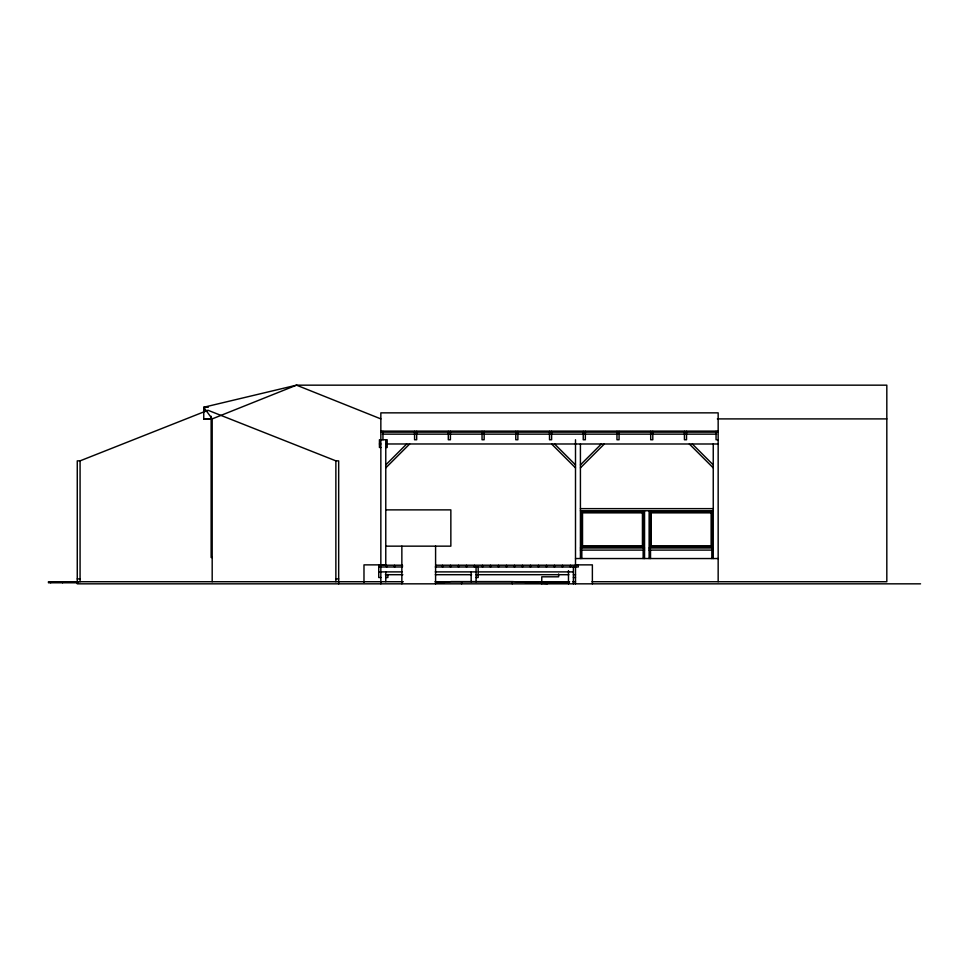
<?xml version="1.0" encoding="UTF-8"?>
<svg xmlns="http://www.w3.org/2000/svg" width="969" height="969" viewBox="0 0 969 969"><rect width="100%" height="100%" fill="white"/><g stroke="black" fill="none" stroke-linecap="round" stroke-linejoin="round"><path stroke-width="1.45" d="M385.771 464.902L406.677 443.996M385.771 467.882L409.657 443.996M580.419 464.902L601.337 443.996M580.419 467.882L604.317 443.996M212.187 581.727L212.187 418.899L296.514 385.165L886.817 385.165L886.817 581.727L592.023 581.727M920.55 583.835L77.266 583.835L77.266 460.856L80.076 460.856L207.972 410.262L335.868 460.856L338.678 460.856L338.678 583.835M435.699 583.374L451.384 581.594L512.262 581.594L547.533 583.701M208.299 407.259L203.756 407.259L203.756 419.02L211.303 419.02M203.756 411.231L206.772 411.231M203.756 411.316L206.785 411.316M203.756 418.935L211.303 418.935M717.351 418.899L886.817 418.899M380.841 431.108L718.162 431.108M380.841 432.138L718.162 432.138M382.355 434.148L716.648 434.148M718.162 439.756L716.055 439.756L716.055 431.338M379.436 443.972L380.841 443.972M385.771 443.972L718.162 443.996M380.841 447.484L379.436 447.484L379.436 439.756L387.176 439.756L387.176 447.484L385.771 447.484M580.419 508.64L713.245 508.64M386.607 509.876L450.851 509.876L450.851 546.153L386.607 546.153M580.419 510.748L713.245 510.748M581.824 512.153L643.15 512.153M650.526 512.153L711.84 512.153M581.824 546.589L643.15 546.589M650.526 546.589L711.84 546.589M580.419 547.994L644.555 547.994M649.121 547.994L713.245 547.994M580.419 550.101L644.555 550.101M649.121 550.101L713.245 550.101M212.187 557.49L211.133 557.49L211.133 416.234M575.501 558.544L718.162 558.544M385.771 564.866L363.981 564.866L363.981 582.381M575.501 564.866L592.374 564.866L592.374 583.835M435.977 565.218L442.421 565.218L442.421 566.974M378.734 566.974L402.45 566.974L402.45 565.218L394.722 565.218L394.722 566.974M435.263 566.974L578.311 566.974L578.311 565.218L570.584 565.218L570.584 566.974M378.734 571.892L402.002 571.892M435.263 571.892L476.07 571.892M478.177 571.892L573.394 571.892M385.383 574.702L402.825 574.702M435.263 574.702L471.588 574.702M476.07 574.702L568.864 574.702M573.394 574.702L575.501 574.702M380.841 577.512L378.734 577.512L378.734 565.218L386.474 565.218L386.474 566.974M385.771 577.512L387.879 577.512L387.879 574.496M476.07 577.512L478.177 577.512L478.177 566.974M573.394 577.512L575.501 577.512M77.266 578.917L80.076 578.917M335.868 578.917L338.678 578.917M403.298 581.727L48.45 581.727L48.45 582.781L78.489 582.781M434.984 581.727L569.639 581.727M572.57 581.727L575.501 581.727M540.666 582.781L569.421 582.781M380.841 418.899L296.514 385.165L203.756 407.259L212.187 418.899M692.326 443.996L713.245 464.902M689.347 443.996L713.245 467.882M554.595 443.996L575.501 464.902M551.615 443.996L575.501 467.882M718.162 581.727L718.162 412.855L380.841 412.855L380.841 565.133M713.245 443.996L713.245 558.544M711.84 510.748L711.84 547.994M711.84 550.101L711.84 558.544M686.536 431.338L686.536 439.756L684.429 439.756L684.429 431.338M652.803 431.338L652.803 439.756L650.696 439.756L650.696 431.338M650.526 510.748L650.526 547.994M650.526 550.101L650.526 558.544M649.121 510.748L649.121 558.544M644.555 510.748L644.555 558.544M643.15 510.748L643.15 547.994M643.15 550.101L643.15 558.544M619.07 431.338L619.07 439.756L616.962 439.756L616.962 431.338M585.349 431.338L585.349 439.756L583.229 439.756L583.229 431.338M581.824 510.748L581.824 547.994M581.824 550.101L581.824 558.544M580.419 443.996L580.419 558.544M575.501 439.756L575.501 565.787M575.501 566.32L575.501 583.835M573.394 566.974L573.394 583.835M570.317 566.974L570.317 565.218L562.589 565.218L562.589 566.974M568.476 570.608L568.476 583.835M562.323 566.974L562.323 565.218L554.595 565.218L554.595 566.974M558.641 573.999L558.641 576.809L541.768 576.809L541.768 583.835M554.341 566.974L554.341 565.218L546.601 565.218L546.601 566.974M551.615 431.338L551.615 439.756L549.508 439.756L549.508 431.338M546.346 566.974L546.346 565.218L538.607 565.218L538.607 566.974M538.352 566.974L538.352 565.218L530.612 565.218L530.612 566.974M530.358 566.974L530.358 565.218L522.618 565.218L522.618 566.974M522.364 566.974L522.364 565.218L514.636 565.218L514.636 566.974M517.882 431.338L517.882 439.756L515.774 439.756L515.774 431.338M514.369 566.974L514.369 565.218L506.642 565.218L506.642 566.974M512.262 581.727L512.262 583.835M506.375 566.974L506.375 565.218L498.647 565.218L498.647 566.974M498.381 566.974L498.381 565.218L490.653 565.218L490.653 566.974M490.387 566.974L490.387 565.218L482.659 565.218L482.659 566.974M484.149 431.338L484.149 439.756L482.041 439.756L482.041 431.338M482.392 566.974L482.392 565.218L474.665 565.218L474.665 566.974M476.07 566.974L476.07 581.727M474.398 566.974L474.398 565.218L466.67 565.218L466.67 566.974M471.152 571.892L471.152 581.727M466.404 566.974L466.404 565.218L458.676 565.218L458.676 566.974M461.656 581.727L461.656 583.835M458.41 566.974L458.41 565.218L450.682 565.218L450.682 566.974M450.415 431.338L450.415 439.756L448.308 439.756L448.308 431.338M450.415 566.974L450.415 565.218L442.688 565.218L442.688 566.974M435.59 546.153L435.59 583.835M416.682 431.338L416.682 439.756L414.575 439.756L414.575 431.338M401.856 546.153L401.856 583.835M394.456 566.974L394.456 565.218L386.728 565.218L386.728 566.974M385.771 439.756L385.771 565.084M385.771 571.892L385.771 581.727M382.949 431.338L382.949 439.756M380.841 566.974L380.841 583.835M335.868 460.856L335.868 581.727M80.076 460.856L80.076 581.727M62.561 581.727L62.561 582.781M50.667 581.727L50.667 582.781M642.435 512.855L582.526 512.855L582.526 545.886L642.435 545.886L642.435 512.855M711.137 512.855L651.229 512.855L651.229 545.886L711.137 545.886L711.137 512.855"/></g></svg>
